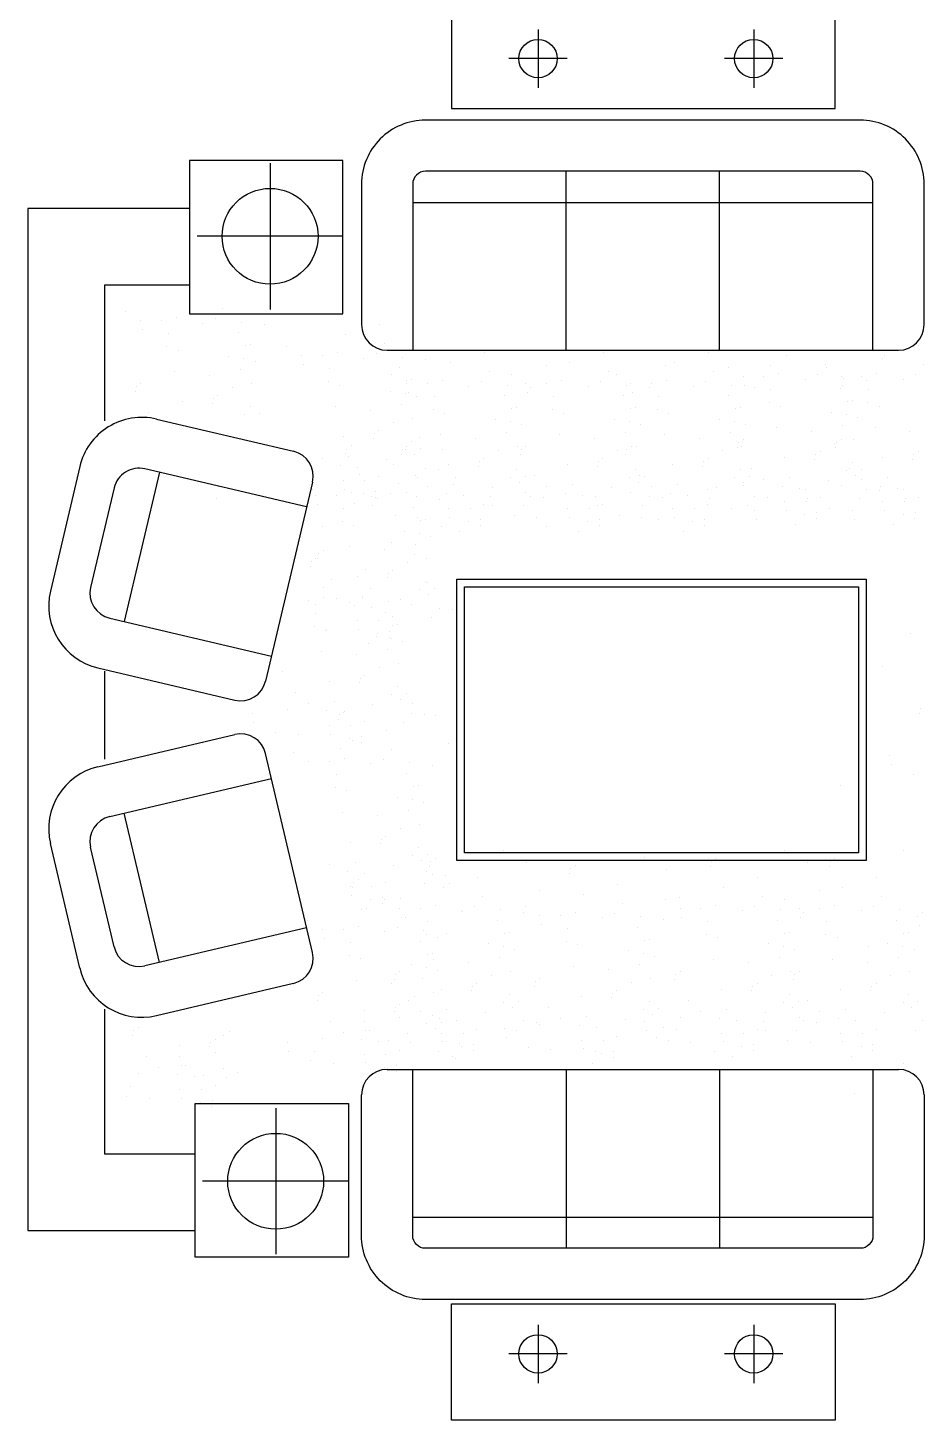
# Model space of a CAD drawing. Header units: inches. Extents: x 2.2 to 44.7, y 13.7 to 38.5.
# Drawn here: x 30.35 to 33.86, y 24.78 to 30.22 of the extents above; entities that cross this region are included whole.
import ezdxf

# ---------------------------------------------------------------- set-up
doc = ezdxf.new("R2010")
doc.units = ezdxf.units.IN
doc.header["$MEASUREMENT"] = 0
doc.layers.add('02', color=2, linetype='Continuous')
doc.layers.add('4', color=4, linetype='Continuous')

msp = doc.modelspace()

# ---------------------------------------------------------------- linework, layer by layer
at = {"layer": '02'}
for p, q in [((32.3471, 30.2166), (32.3471, 29.988)), ((33.1906, 30.2166), (33.1906, 29.988)), ((32.4614, 30.1023), (32.2328, 30.1023)), ((33.3048, 30.1023), (33.0763, 30.1023)), ((31.2993, 29.6928), (31.2993, 29.1214)), ((32.4571, 28.9616), (32.4571, 29.6616)), ((33.0571, 28.9616), (33.0571, 29.6616)), ((31.8571, 29.5396), (33.6571, 29.5396)), ((31.585, 29.4071), (31.0136, 29.4071)), ((31.7571, 28.9616), (33.7571, 28.9616)), ((30.8555, 28.692), (31.3908, 28.5659)), ((30.5548, 28.506), (30.4402, 28.0193)), ((31.4423, 28.3483), (30.8096, 28.4973)), ((30.8666, 28.4839), (30.729, 27.8999)), ((31.4653, 28.4457), (31.2819, 27.667)), ((30.6894, 28.4229), (30.5977, 28.0336)), ((30.6721, 27.9133), (31.3048, 27.7643)), ((30.6263, 27.7186), (31.1616, 27.5925)), ((30.6263, 27.3319), (31.1616, 27.458)), ((31.4653, 26.6048), (31.2819, 27.3835)), ((30.6721, 27.1372), (31.3048, 27.2862)), ((30.8666, 26.5666), (30.729, 27.1506)), ((30.5548, 26.5445), (30.4402, 27.0312)), ((30.6894, 26.6276), (30.5977, 27.0169)), ((31.4423, 26.7022), (30.8096, 26.5532)), ((30.8555, 26.3585), (31.3908, 26.4846)), ((31.7571, 26.1479), (33.7571, 26.1479)), ((32.4571, 26.1479), (32.4571, 25.4479)), ((33.0571, 26.1479), (33.0571, 25.4479)), ((31.3213, 25.996), (31.3213, 25.4245)), ((31.607, 25.7102), (31.0356, 25.7102)), ((31.8571, 25.5699), (33.6571, 25.5699)), ((32.3471, 25.1492), (32.3471, 24.9206)), ((33.1906, 25.1492), (33.1906, 24.9206)), ((32.4614, 25.0349), (32.2328, 25.0349)), ((33.3048, 25.0349), (33.0763, 25.0349))]:
    msp.add_line(p, q, dxfattribs=at)
for points in [[(33.5092, 29.9068), (33.5092, 30.3616), (32.0092, 30.3616), (32.0092, 29.9068)], [(30.984, 29.1035), (31.584, 29.1035), (31.584, 29.7035), (30.984, 29.7035)], [(32.0303, 26.9654), (32.0303, 28.0654), (33.6303, 28.0654), (33.6303, 26.9654)], [(32.0603, 26.9954), (32.0603, 28.0354), (33.6003, 28.0354), (33.6003, 26.9954)], [(31.006, 26.0139), (31.606, 26.0139), (31.606, 25.4139), (31.006, 25.4139)], [(33.5092, 25.2304), (33.5092, 24.7757), (32.0092, 24.7757), (32.0092, 25.2304)]]:
    msp.add_lwpolyline(points, close=True, dxfattribs=at)
for points in [[(33.8571, 29.0616), (33.8571, 29.6116, 0.414214), (33.6071, 29.8616), (31.9071, 29.8616, 0.414214), (31.6571, 29.6116), (31.6571, 29.0616)], [(33.6571, 28.9616), (33.6571, 29.6116, 0.414214), (33.6071, 29.6616), (31.9071, 29.6616, 0.414214), (31.8571, 29.6116), (31.8571, 28.9616)], [(33.6571, 26.1479), (33.6571, 25.4979, -0.414214), (33.6071, 25.4479), (31.9071, 25.4479, -0.414214), (31.8571, 25.4979), (31.8571, 26.1479)], [(33.8571, 26.0479), (33.8571, 25.4979, -0.414214), (33.6071, 25.2479), (31.9071, 25.2479, -0.414214), (31.6571, 25.4979), (31.6571, 26.0479)]]:
    msp.add_lwpolyline(points, format="xyb", dxfattribs=at)
for centre, radius in [((32.3471, 30.1023), 0.075), ((33.1906, 30.1023), 0.075), ((31.2993, 29.4071), 0.1875), ((31.3213, 25.7102), 0.1875), ((32.3471, 25.0349), 0.075), ((33.1906, 25.0349), 0.075)]:
    msp.add_circle(centre, radius, dxfattribs=at)
for centre, radius, start, end in [((31.7571, 29.0616), 0.1, 180, 270), ((33.7571, 29.0616), 0.1, 270, 0), ((30.7982, 28.4486), 0.25, 76.7486, 166.7486), ((31.3679, 28.4686), 0.1, 346.7486, 76.7486), ((30.7867, 28.4), 0.1, 76.7486, 166.7486), ((30.6836, 27.962), 0.25, 166.7486, 256.7486), ((30.695, 28.0106), 0.1, 166.7486, 256.7486), ((31.1845, 27.6899), 0.1, 256.7486, 346.7486), ((31.1845, 27.3606), 0.1, 13.2514, 103.2514), ((30.6836, 27.0885), 0.25, 103.2514, 193.2514), ((30.695, 27.0399), 0.1, 103.2514, 193.2514), ((30.7867, 26.6505), 0.1, 193.2514, 283.2514), ((31.3679, 26.5819), 0.1, 283.2514, 13.2514), ((30.7982, 26.6019), 0.25, 193.2514, 283.2514), ((31.7571, 26.0479), 0.1, 90, 180), ((33.7571, 26.0479), 0.1, 0, 90)]:
    msp.add_arc(centre, radius, start, end, dxfattribs=at)
at = {"layer": '4'}
for p, q in [((30.735, 29.114), (30.735, 29.114)), ((30.9319, 29.0902), (30.9319, 29.0902)), ((31.1151, 29.123), (31.1151, 29.123)), ((30.7931, 29.0759), (30.7931, 29.0759)), ((30.7998, 29.0409), (30.7998, 29.0409)), ((30.8739, 29.0775), (30.8739, 29.0775)), ((31.0361, 29.0677), (31.0361, 29.0677)), ((31.0855, 29.0856), (31.0855, 29.0856)), ((31.1871, 29.0717), (31.1871, 29.0717)), ((31.2759, 29.0611), (31.2759, 29.0611)), ((31.7254, 29.0624), (31.7254, 29.0624)), ((30.9014, 29.0269), (30.9014, 29.0269)), ((31.175, 29.0312), (31.175, 29.0312)), ((31.2025, 28.9806), (31.2025, 28.9806)), ((31.2209, 28.9841), (31.2209, 28.9841)), ((31.5943, 29.0211), (31.5943, 29.0211)), ((31.7451, 28.9861), (31.7451, 28.9861)), ((33.8348, 28.9802), (33.8348, 28.9802)), ((30.8961, 28.9757), (30.8961, 28.9757)), ((30.9414, 28.962), (30.9414, 28.962)), ((31.1383, 28.9382), (31.1383, 28.9382)), ((31.1972, 28.9295), (31.1972, 28.9295)), ((31.3651, 28.9771), (31.3651, 28.9771)), ((31.4232, 28.939), (31.4232, 28.939)), ((31.504, 28.9406), (31.504, 28.9406)), ((31.562, 28.9534), (31.562, 28.9534)), ((31.6661, 28.9308), (31.6661, 28.9308)), ((31.7156, 28.9487), (31.7156, 28.9487)), ((31.8172, 28.9348), (31.8172, 28.9348)), ((31.906, 28.9242), (31.906, 28.9242)), ((32.1363, 28.9529), (32.1363, 28.9529)), ((32.602, 28.9529), (32.602, 28.9529)), ((33.013, 28.9529), (33.013, 28.9529)), ((33.3202, 28.9389), (33.3202, 28.9389)), ((33.6944, 28.93), (33.6944, 28.93)), ((33.7037, 28.9389), (33.7037, 28.9389)), ((30.9255, 28.8786), (30.9255, 28.8786)), ((31.1832, 28.8844), (31.1832, 28.8844)), ((31.2424, 28.9157), (31.2424, 28.9157)), ((31.4299, 28.904), (31.4299, 28.904)), ((31.5315, 28.8901), (31.5315, 28.8901)), ((31.8051, 28.8943), (31.8051, 28.8943)), ((32.0052, 28.9116), (32.0052, 28.9116)), ((32.1561, 28.8766), (32.1561, 28.8766)), ((32.3794, 28.9026), (32.3794, 28.9026)), ((32.4709, 28.9116), (32.4709, 28.9116)), ((32.6218, 28.8766), (32.6218, 28.8766)), ((32.8451, 28.9026), (32.8451, 28.9026)), ((32.8819, 28.9116), (32.8819, 28.9116)), ((33.0327, 28.8766), (33.0327, 28.8766)), ((33.091, 28.895), (33.091, 28.895)), ((33.2561, 28.9026), (33.2561, 28.9026)), ((33.2879, 28.8712), (33.2879, 28.8712)), ((33.471, 28.904), (33.471, 28.904)), ((33.4745, 28.895), (33.4745, 28.895)), ((33.6715, 28.8712), (33.6715, 28.8712)), ((33.8546, 28.904), (33.8546, 28.904)), ((30.7756, 28.8196), (30.7756, 28.8196)), ((30.7934, 28.8316), (30.7934, 28.8316)), ((31.0613, 28.8644), (31.0613, 28.8644)), ((31.151, 28.8167), (31.151, 28.8167)), ((31.2266, 28.8323), (31.2266, 28.8323)), ((31.5262, 28.8389), (31.5262, 28.8389)), ((31.5714, 28.8251), (31.5714, 28.8251)), ((31.776, 28.8676), (31.776, 28.8676)), ((31.8326, 28.8438), (31.8326, 28.8438)), ((31.8341, 28.8295), (31.8341, 28.8295)), ((31.851, 28.8472), (31.851, 28.8472)), ((31.9149, 28.8311), (31.9149, 28.8311)), ((31.973, 28.8438), (31.973, 28.8438)), ((32.0771, 28.8213), (32.0771, 28.8213)), ((32.1265, 28.8392), (32.1265, 28.8392)), ((32.2281, 28.8253), (32.2281, 28.8253)), ((32.2417, 28.8676), (32.2417, 28.8676)), ((32.2998, 28.8295), (32.2998, 28.8295)), ((32.317, 28.8147), (32.317, 28.8147)), ((32.3807, 28.8311), (32.3807, 28.8311)), ((32.4387, 28.8438), (32.4387, 28.8438)), ((32.5428, 28.8213), (32.5428, 28.8213)), ((32.5922, 28.8392), (32.5922, 28.8392)), ((32.6526, 28.8676), (32.6526, 28.8676)), ((32.6938, 28.8253), (32.6938, 28.8253)), ((32.7107, 28.8295), (32.7107, 28.8295)), ((32.7827, 28.8147), (32.7827, 28.8147)), ((32.7916, 28.8311), (32.7916, 28.8311)), ((32.8496, 28.8438), (32.8496, 28.8438)), ((32.9537, 28.8213), (32.9537, 28.8213)), ((33.0031, 28.8392), (33.0031, 28.8392)), ((33.1047, 28.8253), (33.1047, 28.8253)), ((33.1491, 28.8569), (33.1491, 28.8569)), ((33.1558, 28.8219), (33.1558, 28.8219)), ((33.1936, 28.8147), (33.1936, 28.8147)), ((33.2299, 28.8585), (33.2299, 28.8585)), ((33.392, 28.8487), (33.392, 28.8487)), ((33.4415, 28.8666), (33.4415, 28.8666)), ((33.5326, 28.8569), (33.5326, 28.8569)), ((33.5393, 28.8219), (33.5393, 28.8219)), ((33.5431, 28.8527), (33.5431, 28.8527)), ((33.6134, 28.8585), (33.6134, 28.8585)), ((33.6319, 28.8421), (33.6319, 28.8421)), ((33.7756, 28.8487), (33.7756, 28.8487)), ((33.825, 28.8666), (33.825, 28.8666)), ((30.7716, 28.8011), (30.7716, 28.8011)), ((31.0767, 28.7734), (31.0767, 28.7734)), ((31.0945, 28.7853), (31.0945, 28.7853)), ((31.7684, 28.8013), (31.7684, 28.8013)), ((31.8273, 28.7926), (31.8273, 28.7926)), ((31.8408, 28.7945), (31.8408, 28.7945)), ((31.8725, 28.7788), (31.8725, 28.7788)), ((31.9424, 28.7805), (31.9424, 28.7805)), ((32.216, 28.7848), (32.216, 28.7848)), ((32.3065, 28.7945), (32.3065, 28.7945)), ((32.4081, 28.7805), (32.4081, 28.7805)), ((32.6817, 28.7848), (32.6817, 28.7848)), ((32.7174, 28.7945), (32.7174, 28.7945)), ((32.819, 28.7805), (32.819, 28.7805)), ((33.0927, 28.7848), (33.0927, 28.7848)), ((33.2574, 28.8079), (33.2574, 28.8079)), ((33.531, 28.8122), (33.531, 28.8122)), ((33.5584, 28.7616), (33.5584, 28.7616)), ((33.5769, 28.7651), (33.5769, 28.7651)), ((33.6409, 28.8079), (33.6409, 28.8079)), ((30.8252, 28.7182), (30.8252, 28.7182)), ((30.9563, 28.7595), (30.9563, 28.7595)), ((31.0727, 28.7548), (31.0727, 28.7548)), ((31.1995, 28.7093), (31.1995, 28.7093)), ((31.2212, 28.7398), (31.2212, 28.7398)), ((31.2574, 28.7132), (31.2574, 28.7132)), ((31.5556, 28.7417), (31.5556, 28.7417)), ((31.6914, 28.7275), (31.6914, 28.7275)), ((31.8133, 28.7475), (31.8133, 28.7475)), ((31.9371, 28.7294), (31.9371, 28.7294)), ((31.9824, 28.7156), (31.9824, 28.7156)), ((32.2435, 28.7343), (32.2435, 28.7343)), ((32.2619, 28.7377), (32.2619, 28.7377)), ((32.4028, 28.7294), (32.4028, 28.7294)), ((32.4481, 28.7156), (32.4481, 28.7156)), ((32.7092, 28.7343), (32.7092, 28.7343)), ((32.7276, 28.7377), (32.7276, 28.7377)), ((32.8138, 28.7294), (32.8138, 28.7294)), ((32.859, 28.7156), (32.859, 28.7156)), ((33.1201, 28.7343), (33.1201, 28.7343)), ((33.1386, 28.7377), (33.1386, 28.7377)), ((33.2521, 28.7567), (33.2521, 28.7567)), ((33.2973, 28.743), (33.2973, 28.743)), ((33.4943, 28.7192), (33.4943, 28.7192)), ((33.5532, 28.7104), (33.5532, 28.7104)), ((33.6356, 28.7567), (33.6356, 28.7567)), ((33.6809, 28.743), (33.6809, 28.743)), ((31.781, 28.6798), (31.781, 28.6798)), ((31.8567, 28.6954), (31.8567, 28.6954)), ((32.1793, 28.6918), (32.1793, 28.6918)), ((32.2382, 28.6831), (32.2382, 28.6831)), ((32.2834, 28.6693), (32.2834, 28.6693)), ((32.6451, 28.6918), (32.6451, 28.6918)), ((32.7039, 28.6831), (32.7039, 28.6831)), ((32.7492, 28.6693), (32.7492, 28.6693)), ((33.056, 28.6918), (33.056, 28.6918)), ((33.1148, 28.6831), (33.1148, 28.6831)), ((33.1601, 28.6693), (33.1601, 28.6693)), ((33.2815, 28.6596), (33.2815, 28.6596)), ((33.5392, 28.6654), (33.5392, 28.6654)), ((33.5984, 28.6967), (33.5984, 28.6967)), ((33.665, 28.6596), (33.665, 28.6596)), ((31.5864, 28.6226), (31.5864, 28.6226)), ((31.7028, 28.6179), (31.7028, 28.6179)), ((31.7067, 28.6365), (31.7067, 28.6365)), ((31.7246, 28.6484), (31.7246, 28.6484)), ((31.8513, 28.6029), (31.8513, 28.6029)), ((31.8851, 28.6197), (31.8851, 28.6197)), ((31.9665, 28.6322), (31.9665, 28.6322)), ((32.1023, 28.618), (32.1023, 28.618)), ((32.2242, 28.638), (32.2242, 28.638)), ((32.4322, 28.6322), (32.4322, 28.6322)), ((32.568, 28.618), (32.568, 28.618)), ((32.6899, 28.638), (32.6899, 28.638)), ((32.8431, 28.6322), (32.8431, 28.6322)), ((32.9789, 28.618), (32.9789, 28.618)), ((33.1009, 28.638), (33.1009, 28.638)), ((33.1316, 28.6006), (33.1316, 28.6006)), ((33.1494, 28.6126), (33.1494, 28.6126)), ((33.4173, 28.6454), (33.4173, 28.6454)), ((33.5069, 28.5977), (33.5069, 28.5977)), ((33.5151, 28.6006), (33.5151, 28.6006)), ((33.5329, 28.6126), (33.5329, 28.6126)), ((33.5825, 28.6133), (33.5825, 28.6133)), ((33.8008, 28.6454), (33.8008, 28.6454)), ((31.5955, 28.5564), (31.5955, 28.5564)), ((31.5994, 28.575), (31.5994, 28.575)), ((31.6062, 28.5464), (31.6062, 28.5464)), ((31.6172, 28.5869), (31.6172, 28.5869)), ((31.8126, 28.5547), (31.8126, 28.5547)), ((31.8166, 28.5733), (31.8166, 28.5733)), ((31.8295, 28.5724), (31.8295, 28.5724)), ((31.8344, 28.5852), (31.8344, 28.5852)), ((31.8623, 28.5538), (31.8623, 28.5538)), ((31.8875, 28.5763), (31.8875, 28.5763)), ((31.9748, 28.572), (31.9748, 28.572)), ((32.192, 28.5703), (32.192, 28.5703)), ((32.2676, 28.5859), (32.2676, 28.5859)), ((32.2784, 28.5547), (32.2784, 28.5547)), ((32.2823, 28.5733), (32.2823, 28.5733)), ((32.3001, 28.5852), (32.3001, 28.5852)), ((32.6577, 28.5703), (32.6577, 28.5703)), ((32.6893, 28.5547), (32.6893, 28.5547)), ((32.6932, 28.5733), (32.6932, 28.5733)), ((32.711, 28.5852), (32.711, 28.5852)), ((32.7333, 28.5859), (32.7333, 28.5859)), ((33.0686, 28.5703), (33.0686, 28.5703)), ((33.1276, 28.582), (33.1276, 28.582)), ((33.1442, 28.5859), (33.1442, 28.5859)), ((33.4326, 28.5543), (33.4326, 28.5543)), ((33.4504, 28.5663), (33.4504, 28.5663)), ((33.5111, 28.582), (33.5111, 28.582)), ((33.8162, 28.5543), (33.8162, 28.5543)), ((33.834, 28.5663), (33.834, 28.5663)), ((31.504, 28.5374), (31.504, 28.5374)), ((31.5766, 28.509), (31.5766, 28.509)), ((31.643, 28.5009), (31.643, 28.5009)), ((31.7564, 28.535), (31.7564, 28.535)), ((31.7802, 28.5148), (31.7802, 28.5148)), ((31.9073, 28.5001), (31.9073, 28.5001)), ((31.9561, 28.4951), (31.9561, 28.4951)), ((31.9974, 28.5131), (31.9974, 28.5131)), ((32.1137, 28.5084), (32.1137, 28.5084)), ((32.1177, 28.527), (32.1177, 28.527)), ((32.1355, 28.5389), (32.1355, 28.5389)), ((32.2622, 28.4934), (32.2622, 28.4934)), ((32.4631, 28.5131), (32.4631, 28.5131)), ((32.5794, 28.5084), (32.5794, 28.5084)), ((32.5834, 28.527), (32.5834, 28.527)), ((32.6012, 28.5389), (32.6012, 28.5389)), ((32.7279, 28.4934), (32.7279, 28.4934)), ((32.874, 28.5131), (32.874, 28.5131)), ((32.9904, 28.5084), (32.9904, 28.5084)), ((32.9943, 28.527), (32.9943, 28.527)), ((33.0121, 28.5389), (33.0121, 28.5389)), ((33.1389, 28.4934), (33.1389, 28.4934)), ((33.1812, 28.4992), (33.1812, 28.4992)), ((33.3123, 28.5405), (33.3123, 28.5405)), ((33.4287, 28.5358), (33.4287, 28.5358)), ((33.5554, 28.4902), (33.5554, 28.4902)), ((33.5647, 28.4992), (33.5647, 28.4992)), ((33.5772, 28.5208), (33.5772, 28.5208)), ((33.6134, 28.4942), (33.6134, 28.4942)), ((33.6959, 28.5405), (33.6959, 28.5405)), ((33.8122, 28.5358), (33.8122, 28.5358)), ((31.5853, 28.453), (31.5853, 28.453)), ((31.6491, 28.4735), (31.6491, 28.4735)), ((31.6704, 28.4503), (31.6704, 28.4503)), ((31.7242, 28.4673), (31.7242, 28.4673)), ((31.7999, 28.4386), (31.7999, 28.4386)), ((31.8663, 28.4718), (31.8663, 28.4718)), ((31.8777, 28.4627), (31.8777, 28.4627)), ((32.0171, 28.4369), (32.0171, 28.4369)), ((32.0233, 28.4646), (32.0233, 28.4646)), ((32.2405, 28.4629), (32.2405, 28.4629)), ((32.2732, 28.4442), (32.2732, 28.4442)), ((32.2984, 28.4668), (32.2984, 28.4668)), ((32.332, 28.4718), (32.332, 28.4718)), ((32.4828, 28.4369), (32.4828, 28.4369)), ((32.7062, 28.4629), (32.7062, 28.4629)), ((32.7389, 28.4442), (32.7389, 28.4442)), ((32.7429, 28.4718), (32.7429, 28.4718)), ((32.7642, 28.4668), (32.7642, 28.4668)), ((32.8938, 28.4369), (32.8938, 28.4369)), ((33.1171, 28.4629), (33.1171, 28.4629)), ((33.1499, 28.4442), (33.1499, 28.4442)), ((33.1751, 28.4668), (33.1751, 28.4668)), ((33.2299, 28.4552), (33.2299, 28.4552)), ((33.3321, 28.4643), (33.3321, 28.4643)), ((33.4823, 28.4529), (33.4823, 28.4529)), ((33.5882, 28.4716), (33.5882, 28.4716)), ((33.6134, 28.4552), (33.6134, 28.4552)), ((33.7156, 28.4643), (33.7156, 28.4643)), ((31.0914, 28.3809), (31.0914, 28.3809)), ((31.466, 28.4151), (31.466, 28.4151)), ((31.478, 28.3915), (31.478, 28.3915)), ((31.5588, 28.3931), (31.5588, 28.3931)), ((31.592, 28.418), (31.592, 28.418)), ((31.6168, 28.4058), (31.6168, 28.4058)), ((31.6651, 28.3991), (31.6651, 28.3991)), ((31.6951, 28.3897), (31.6951, 28.3897)), ((31.7104, 28.3853), (31.7104, 28.3853)), ((31.712, 28.4074), (31.712, 28.4074)), ((31.7209, 28.3833), (31.7209, 28.3833)), ((31.7704, 28.4012), (31.7704, 28.4012)), ((31.834, 28.4041), (31.834, 28.4041)), ((31.872, 28.3873), (31.872, 28.3873)), ((31.9149, 28.4279), (31.9149, 28.4279)), ((31.9875, 28.3995), (31.9875, 28.3995)), ((32.0539, 28.3914), (32.0539, 28.3914)), ((32.1609, 28.3897), (32.1609, 28.3897)), ((32.1673, 28.4255), (32.1673, 28.4255)), ((32.2997, 28.4041), (32.2997, 28.4041)), ((32.3182, 28.3906), (32.3182, 28.3906)), ((32.3671, 28.3856), (32.3671, 28.3856)), ((32.3807, 28.4279), (32.3807, 28.4279)), ((32.4533, 28.3995), (32.4533, 28.3995)), ((32.5196, 28.3914), (32.5196, 28.3914)), ((32.5718, 28.3897), (32.5718, 28.3897)), ((32.633, 28.4255), (32.633, 28.4255)), ((32.7106, 28.4041), (32.7106, 28.4041)), ((32.7839, 28.3906), (32.7839, 28.3906)), ((32.7916, 28.4279), (32.7916, 28.4279)), ((32.8328, 28.3856), (32.8328, 28.3856)), ((32.8642, 28.3995), (32.8642, 28.3995)), ((32.9305, 28.3914), (32.9305, 28.3914)), ((33.0101, 28.4171), (33.0101, 28.4171)), ((33.0168, 28.3821), (33.0168, 28.3821)), ((33.044, 28.4255), (33.044, 28.4255)), ((33.149, 28.4315), (33.149, 28.4315)), ((33.1948, 28.3906), (33.1948, 28.3906)), ((33.2437, 28.3856), (33.2437, 28.3856)), ((33.3025, 28.4269), (33.3025, 28.4269)), ((33.3689, 28.4187), (33.3689, 28.4187)), ((33.3936, 28.4171), (33.3936, 28.4171)), ((33.4003, 28.3821), (33.4003, 28.3821)), ((33.45, 28.3852), (33.45, 28.3852)), ((33.5325, 28.4315), (33.5325, 28.4315)), ((33.6036, 28.3806), (33.6036, 28.3806)), ((33.6332, 28.418), (33.6332, 28.418)), ((33.682, 28.4129), (33.682, 28.4129)), ((33.686, 28.4269), (33.686, 28.4269)), ((33.7524, 28.4187), (33.7524, 28.4187)), ((33.7772, 28.4171), (33.7772, 28.4171)), ((33.7839, 28.3821), (33.7839, 28.3821)), ((33.8336, 28.3852), (33.8336, 28.3852)), ((31.4847, 28.3565), (31.4847, 28.3565)), ((31.5863, 28.3425), (31.5863, 28.3425)), ((31.6295, 28.3616), (31.6295, 28.3616)), ((31.7018, 28.3547), (31.7018, 28.3547)), ((31.8599, 28.3468), (31.8599, 28.3468)), ((31.9608, 28.3767), (31.9608, 28.3767)), ((31.9962, 28.3435), (31.9962, 28.3435)), ((32.0814, 28.3408), (32.0814, 28.3408)), ((32.1351, 28.3578), (32.1351, 28.3578)), ((32.1676, 28.3547), (32.1676, 28.3547)), ((32.2886, 28.3532), (32.2886, 28.3532)), ((32.4619, 28.3435), (32.4619, 28.3435)), ((32.5471, 28.3408), (32.5471, 28.3408)), ((32.5785, 28.3547), (32.5785, 28.3547)), ((32.6008, 28.3578), (32.6008, 28.3578)), ((32.7543, 28.3532), (32.7543, 28.3532)), ((32.8729, 28.3435), (32.8729, 28.3435)), ((32.958, 28.3408), (32.958, 28.3408)), ((33.0117, 28.3578), (33.0117, 28.3578)), ((33.103, 28.3435), (33.103, 28.3435)), ((33.1653, 28.3532), (33.1653, 28.3532)), ((33.1919, 28.3329), (33.1919, 28.3329)), ((33.3112, 28.3708), (33.3112, 28.3708)), ((33.3179, 28.3358), (33.3179, 28.3358)), ((33.3963, 28.3682), (33.3963, 28.3682)), ((33.4379, 28.3253), (33.4379, 28.3253)), ((33.4866, 28.3435), (33.4866, 28.3435)), ((33.5754, 28.3329), (33.5754, 28.3329)), ((33.6947, 28.3708), (33.6947, 28.3708)), ((33.7014, 28.3358), (33.7014, 28.3358)), ((33.7799, 28.3682), (33.7799, 28.3682)), ((33.8215, 28.3253), (33.8215, 28.3253)), ((31.5024, 28.2714), (31.5024, 28.2714)), ((31.581, 28.2913), (31.581, 28.2913)), ((31.6262, 28.2775), (31.6262, 28.2775)), ((31.7881, 28.3161), (31.7881, 28.3161)), ((31.8769, 28.3056), (31.8769, 28.3056)), ((31.8873, 28.2962), (31.8873, 28.2962)), ((31.9058, 28.2997), (31.9058, 28.2997)), ((31.9681, 28.2714), (31.9681, 28.2714)), ((32.0029, 28.3085), (32.0029, 28.3085)), ((32.0761, 28.2896), (32.0761, 28.2896)), ((32.1213, 28.2758), (32.1213, 28.2758)), ((32.123, 28.2979), (32.123, 28.2979)), ((32.2538, 28.3161), (32.2538, 28.3161)), ((32.3426, 28.3056), (32.3426, 28.3056)), ((32.379, 28.2714), (32.379, 28.2714)), ((32.4686, 28.3085), (32.4686, 28.3085)), ((32.5418, 28.2896), (32.5418, 28.2896)), ((32.587, 28.2758), (32.587, 28.2758)), ((32.5887, 28.2979), (32.5887, 28.2979)), ((32.6647, 28.3161), (32.6647, 28.3161)), ((32.7536, 28.3056), (32.7536, 28.3056)), ((32.8173, 28.2988), (32.8173, 28.2988)), ((32.8796, 28.3085), (32.8796, 28.3085)), ((32.9527, 28.2896), (32.9527, 28.2896)), ((32.998, 28.2758), (32.998, 28.2758)), ((32.9996, 28.2979), (32.9996, 28.2979)), ((33.2009, 28.2988), (33.2009, 28.2988)), ((33.3553, 28.2794), (33.3553, 28.2794)), ((33.391, 28.317), (33.391, 28.317)), ((33.4363, 28.3032), (33.4363, 28.3032)), ((33.5844, 28.2988), (33.5844, 28.2988)), ((33.7389, 28.2794), (33.7389, 28.2794)), ((33.7746, 28.317), (33.7746, 28.317)), ((33.8198, 28.3032), (33.8198, 28.3032)), ((31.8232, 28.2538), (31.8232, 28.2538)), ((31.8821, 28.245), (31.8821, 28.245)), ((31.9273, 28.2313), (31.9273, 28.2313)), ((32.0404, 28.2521), (32.0404, 28.2521)), ((32.5061, 28.2521), (32.5061, 28.2521)), ((32.917, 28.2521), (32.917, 28.2521)), ((31.4898, 28.1643), (31.4898, 28.1643)), ((31.5076, 28.1763), (31.5076, 28.1763)), ((31.6104, 28.1942), (31.6104, 28.1942)), ((31.7462, 28.18), (31.7462, 28.18)), ((31.7755, 28.2091), (31.7755, 28.2091)), ((31.8652, 28.1614), (31.8652, 28.1614)), ((31.8681, 28.2), (31.8681, 28.2)), ((31.4565, 28.1166), (31.4565, 28.1166)), ((31.4605, 28.1352), (31.4605, 28.1352)), ((31.4783, 28.1472), (31.4783, 28.1472)), ((31.4859, 28.1457), (31.4859, 28.1457)), ((31.8358, 28.1323), (31.8358, 28.1323)), ((31.9114, 28.1479), (31.9114, 28.1479)), ((31.5395, 28.0629), (31.5395, 28.0629)), ((31.6412, 28.0751), (31.6412, 28.0751)), ((31.6706, 28.1042), (31.6706, 28.1042)), ((31.7576, 28.0704), (31.7576, 28.0704)), ((31.7615, 28.0889), (31.7615, 28.0889)), ((31.7793, 28.1009), (31.7793, 28.1009)), ((31.9061, 28.0554), (31.9061, 28.0554)), ((31.9137, 28.0539), (31.9137, 28.0539)), ((31.5101, 28.0338), (31.5101, 28.0338)), ((31.661, 27.9989), (31.661, 27.9989)), ((31.6904, 28.0279), (31.6904, 28.0279)), ((31.8843, 28.0248), (31.8843, 28.0248)), ((31.9171, 28.0062), (31.9171, 28.0062)), ((31.9423, 28.0288), (31.9423, 28.0288)), ((31.4492, 27.9824), (31.4492, 27.9824)), ((31.4779, 27.9661), (31.4779, 27.9661)), ((31.5072, 27.9952), (31.5072, 27.9952)), ((31.5588, 27.9898), (31.5588, 27.9898)), ((31.6114, 27.9726), (31.6114, 27.9726)), ((31.6314, 27.9615), (31.6314, 27.9615)), ((31.6608, 27.9906), (31.6608, 27.9906)), ((31.6978, 27.9533), (31.6978, 27.9533)), ((31.7624, 27.9766), (31.7624, 27.9766)), ((31.8112, 27.9875), (31.8112, 27.9875)), ((31.8512, 27.9661), (31.8512, 27.9661)), ((31.9621, 27.9526), (31.9621, 27.9526)), ((32.0109, 27.9475), (32.0109, 27.9475)), ((31.4767, 27.9319), (31.4767, 27.9319)), ((31.6401, 27.9054), (31.6401, 27.9054)), ((31.7252, 27.9028), (31.7252, 27.9028)), ((31.7503, 27.9361), (31.7503, 27.9361)), ((31.7789, 27.9198), (31.7789, 27.9198)), ((31.7962, 27.889), (31.7962, 27.889)), ((31.9325, 27.9152), (31.9325, 27.9152)), ((31.4714, 27.8807), (31.4714, 27.8807)), ((31.5166, 27.8669), (31.5166, 27.8669)), ((31.5208, 27.8675), (31.5208, 27.8675)), ((31.6468, 27.8704), (31.6468, 27.8704)), ((31.7136, 27.8431), (31.7136, 27.8431)), ((31.7199, 27.8516), (31.7199, 27.8516)), ((31.7652, 27.8378), (31.7652, 27.8378)), ((31.7668, 27.8599), (31.7668, 27.8599)), ((31.7725, 27.8344), (31.7725, 27.8344)), ((31.7778, 27.8856), (31.7778, 27.8856)), ((33.8032, 27.8547), (33.8032, 27.8547)), ((31.5008, 27.7835), (31.5008, 27.7835)), ((31.6842, 27.814), (31.6842, 27.814)), ((31.7585, 27.7893), (31.7585, 27.7893)), ((31.8177, 27.8206), (31.8177, 27.8206)), ((31.6366, 27.7693), (31.6366, 27.7693)), ((31.8019, 27.7372), (31.8019, 27.7372)), ((31.3469, 27.706), (31.3469, 27.706)), ((31.652, 27.6783), (31.652, 27.6783)), ((31.6698, 27.6902), (31.6698, 27.6902)), ((31.7263, 27.7216), (31.7263, 27.7216)), ((33.694, 27.7238), (33.694, 27.7238)), ((31.4005, 27.6231), (31.4005, 27.6231)), ((31.5316, 27.6644), (31.5316, 27.6644)), ((31.648, 27.6597), (31.648, 27.6597)), ((31.7965, 27.6447), (31.7965, 27.6447)), ((31.8327, 27.6181), (31.8327, 27.6181)), ((31.4492, 27.5792), (31.4492, 27.5792)), ((31.5514, 27.5882), (31.5514, 27.5882)), ((31.7016, 27.5769), (31.7016, 27.5769)), ((31.7748, 27.6142), (31.7748, 27.6142)), ((31.8075, 27.5956), (31.8075, 27.5956)), ((31.8577, 27.5794), (31.8577, 27.5794)), ((31.2294, 27.5411), (31.2294, 27.5411)), ((31.3683, 27.5554), (31.3683, 27.5554)), ((31.5218, 27.5508), (31.5218, 27.5508)), ((31.5681, 27.5161), (31.5681, 27.5161)), ((31.572, 27.5347), (31.572, 27.5347)), ((31.5882, 27.5427), (31.5882, 27.5427)), ((31.5898, 27.5466), (31.5898, 27.5466)), ((31.6694, 27.5091), (31.6694, 27.5091)), ((31.8525, 27.5419), (31.8525, 27.5419)), ((31.9013, 27.5369), (31.9013, 27.5369)), ((31.9474, 27.5317), (31.9474, 27.5317)), ((33.8399, 27.5417), (33.8399, 27.5417)), ((33.8438, 27.5603), (33.8438, 27.5603)), ((31.2361, 27.5061), (31.2361, 27.5061)), ((31.3223, 27.4675), (31.3223, 27.4675)), ((31.4112, 27.4569), (31.4112, 27.4569)), ((31.5305, 27.4948), (31.5305, 27.4948)), ((31.5372, 27.4598), (31.5372, 27.4598)), ((31.6156, 27.4921), (31.6156, 27.4921)), ((31.7528, 27.4745), (31.7528, 27.4745)), ((31.8229, 27.5045), (31.8229, 27.5045)), ((31.0366, 27.4227), (31.0366, 27.4227)), ((31.5747, 27.4034), (31.5747, 27.4034)), ((31.6104, 27.4409), (31.6104, 27.4409)), ((31.6217, 27.4332), (31.6217, 27.4332)), ((31.6556, 27.4272), (31.6556, 27.4272)), ((31.6572, 27.4493), (31.6572, 27.4493)), ((31.9959, 27.4243), (31.9959, 27.4243)), ((31.3925, 27.3893), (31.3925, 27.3893)), ((31.4506, 27.3511), (31.4506, 27.3511)), ((31.5314, 27.3528), (31.5314, 27.3528)), ((31.5894, 27.3655), (31.5894, 27.3655)), ((31.743, 27.3609), (31.743, 27.3609)), ((31.7725, 27.3983), (31.7725, 27.3983)), ((31.8446, 27.347), (31.8446, 27.347)), ((33.7224, 27.3768), (33.7224, 27.3768)), ((31.5589, 27.3022), (31.5589, 27.3022)), ((31.6935, 27.343), (31.6935, 27.343)), ((31.8325, 27.3065), (31.8325, 27.3065)), ((31.9334, 27.3364), (31.9334, 27.3364)), ((33.7291, 27.3418), (33.7291, 27.3418)), ((33.8153, 27.3032), (33.8153, 27.3032)), ((31.5536, 27.251), (31.5536, 27.251)), ((31.5988, 27.2372), (31.5988, 27.2372)), ((31.8599, 27.2559), (31.8599, 27.2559)), ((31.8784, 27.2593), (31.8784, 27.2593)), ((33.5296, 27.2584), (33.5296, 27.2584)), ((31.7958, 27.2135), (31.7958, 27.2135)), ((31.8547, 27.2047), (31.8547, 27.2047)), ((31.8999, 27.1909), (31.8999, 27.1909)), ((31.583, 27.1538), (31.583, 27.1538)), ((31.7188, 27.1397), (31.7188, 27.1397)), ((31.8407, 27.1597), (31.8407, 27.1597)), ((31.8084, 27.092), (31.8084, 27.092)), ((31.884, 27.1076), (31.884, 27.1076)), ((31.6138, 27.0348), (31.6138, 27.0348)), ((31.7302, 27.03), (31.7302, 27.03)), ((31.7341, 27.0486), (31.7341, 27.0486)), ((31.752, 27.0606), (31.752, 27.0606)), ((31.8569, 26.9845), (31.8569, 26.9845)), ((31.8787, 27.0151), (31.8787, 27.0151)), ((31.8897, 26.9659), (31.8897, 26.9659)), ((31.9149, 26.9885), (31.9149, 26.9885)), ((31.946, 26.9717), (31.946, 26.9717)), ((32.2139, 27.0045), (32.2139, 27.0045)), ((32.7618, 26.9771), (32.7618, 26.9771)), ((33.0418, 26.9717), (33.0418, 26.9717)), ((33.3097, 27.0045), (33.3097, 27.0045)), ((33.5075, 26.9717), (33.5075, 26.9717)), ((33.7754, 27.0045), (33.7754, 27.0045)), ((31.5314, 26.9495), (31.5314, 26.9495)), ((31.604, 26.9212), (31.604, 26.9212)), ((31.6336, 26.9585), (31.6336, 26.9585)), ((31.6704, 26.913), (31.6704, 26.913)), ((31.7838, 26.9472), (31.7838, 26.9472)), ((31.9125, 26.9224), (31.9125, 26.9224)), ((31.9242, 26.9412), (31.9242, 26.9412)), ((31.9282, 26.9598), (31.9282, 26.9598)), ((31.9347, 26.9123), (31.9347, 26.9123)), ((32.3035, 26.9568), (32.3035, 26.9568)), ((32.4721, 26.9138), (32.4721, 26.9138)), ((32.4761, 26.9324), (32.4761, 26.9324)), ((32.4939, 26.9443), (32.4939, 26.9443)), ((32.8514, 26.9294), (32.8514, 26.9294)), ((33.02, 26.9412), (33.02, 26.9412)), ((33.024, 26.9598), (33.024, 26.9598)), ((33.3993, 26.9568), (33.3993, 26.9568)), ((33.4857, 26.9412), (33.4857, 26.9412)), ((33.4897, 26.9598), (33.4897, 26.9598)), ((31.6127, 26.8651), (31.6127, 26.8651)), ((31.6229, 26.859), (31.6229, 26.859)), ((31.6268, 26.8776), (31.6268, 26.8776)), ((31.6446, 26.8896), (31.6446, 26.8896)), ((31.6978, 26.8625), (31.6978, 26.8625)), ((31.7515, 26.8795), (31.7515, 26.8795)), ((31.9051, 26.8749), (31.9051, 26.8749)), ((31.9778, 26.8583), (31.9778, 26.8583)), ((31.9835, 26.9072), (31.9835, 26.9072)), ((32.0022, 26.8747), (32.0022, 26.8747)), ((32.1089, 26.8996), (32.1089, 26.8996)), ((32.6568, 26.8722), (32.6568, 26.8722)), ((33.0736, 26.8583), (33.0736, 26.8583)), ((33.2047, 26.8996), (33.2047, 26.8996)), ((33.5393, 26.8583), (33.5393, 26.8583)), ((33.6704, 26.8996), (33.6704, 26.8996)), ((31.6194, 26.8301), (31.6194, 26.8301)), ((31.6925, 26.8113), (31.6925, 26.8113)), ((31.7394, 26.8196), (31.7394, 26.8196)), ((31.7486, 26.8144), (31.7486, 26.8144)), ((31.8076, 26.8175), (31.8076, 26.8175)), ((32.1287, 26.8234), (32.1287, 26.8234)), ((32.352, 26.8494), (32.352, 26.8494)), ((32.5257, 26.8309), (32.5257, 26.8309)), ((32.8444, 26.8144), (32.8444, 26.8144)), ((32.8999, 26.822), (32.8999, 26.822)), ((33.2245, 26.8234), (33.2245, 26.8234)), ((33.3101, 26.8144), (33.3101, 26.8144)), ((33.4478, 26.8494), (33.4478, 26.8494)), ((33.6902, 26.8234), (33.6902, 26.8234)), ((31.6568, 26.7737), (31.6568, 26.7737)), ((31.6765, 26.7762), (31.6765, 26.7762)), ((31.7378, 26.7975), (31.7378, 26.7975)), ((31.8067, 26.7762), (31.8067, 26.7762)), ((31.8875, 26.7779), (31.8875, 26.7779)), ((31.9456, 26.7906), (31.9456, 26.7906)), ((32.0497, 26.7681), (32.0497, 26.7681)), ((32.0507, 26.7672), (32.0507, 26.7672)), ((32.0991, 26.786), (32.0991, 26.786)), ((32.2007, 26.7721), (32.2007, 26.7721)), ((32.2896, 26.7615), (32.2896, 26.7615)), ((32.2965, 26.787), (32.2965, 26.787)), ((32.3546, 26.7489), (32.3546, 26.7489)), ((32.4354, 26.7505), (32.4354, 26.7505)), ((32.4935, 26.7632), (32.4935, 26.7632)), ((32.647, 26.7586), (32.647, 26.7586)), ((32.6766, 26.796), (32.6766, 26.796)), ((32.9025, 26.7762), (32.9025, 26.7762)), ((32.9833, 26.7779), (32.9833, 26.7779)), ((33.0414, 26.7906), (33.0414, 26.7906)), ((33.1455, 26.7681), (33.1455, 26.7681)), ((33.1949, 26.786), (33.1949, 26.786)), ((33.2965, 26.7721), (33.2965, 26.7721)), ((33.3682, 26.7762), (33.3682, 26.7762)), ((33.3854, 26.7615), (33.3854, 26.7615)), ((33.4491, 26.7779), (33.4491, 26.7779)), ((33.5071, 26.7906), (33.5071, 26.7906)), ((33.6112, 26.7681), (33.6112, 26.7681)), ((33.6606, 26.786), (33.6606, 26.786)), ((33.7622, 26.7721), (33.7622, 26.7721)), ((33.832, 26.7471), (33.832, 26.7471)), ((33.8511, 26.7615), (33.8511, 26.7615)), ((31.4472, 26.7322), (31.4472, 26.7322)), ((31.5054, 26.6941), (31.5054, 26.6941)), ((31.5862, 26.6957), (31.5862, 26.6957)), ((31.6442, 26.7085), (31.6442, 26.7085)), ((31.7978, 26.7039), (31.7978, 26.7039)), ((31.8134, 26.7412), (31.8134, 26.7412)), ((31.8273, 26.7412), (31.8273, 26.7412)), ((31.915, 26.7273), (31.915, 26.7273)), ((32.1886, 26.7316), (32.1886, 26.7316)), ((32.3613, 26.7139), (32.3613, 26.7139)), ((32.4629, 26.6999), (32.4629, 26.6999)), ((32.5976, 26.7407), (32.5976, 26.7407)), ((32.7365, 26.7042), (32.7365, 26.7042)), ((32.7486, 26.7447), (32.7486, 26.7447)), ((32.8375, 26.7341), (32.8375, 26.7341)), ((32.9092, 26.7412), (32.9092, 26.7412)), ((33.0108, 26.7273), (33.0108, 26.7273)), ((33.2844, 26.7316), (33.2844, 26.7316)), ((33.3749, 26.7412), (33.3749, 26.7412)), ((33.4765, 26.7273), (33.4765, 26.7273)), ((33.7501, 26.7316), (33.7501, 26.7316)), ((33.8387, 26.7121), (33.8387, 26.7121)), ((31.5121, 26.6591), (31.5121, 26.6591)), ((31.6137, 26.6452), (31.6137, 26.6452)), ((31.7483, 26.6859), (31.7483, 26.6859)), ((31.8873, 26.6494), (31.8873, 26.6494)), ((31.8994, 26.6899), (31.8994, 26.6899)), ((31.9097, 26.6761), (31.9097, 26.6761)), ((31.955, 26.6623), (31.955, 26.6623)), ((31.9882, 26.6794), (31.9882, 26.6794)), ((32.1519, 26.6386), (32.1519, 26.6386)), ((32.2161, 26.681), (32.2161, 26.681)), ((32.2345, 26.6844), (32.2345, 26.6844)), ((32.4576, 26.6487), (32.4576, 26.6487)), ((32.764, 26.6536), (32.764, 26.6536)), ((32.7824, 26.6571), (32.7824, 26.6571)), ((33.0055, 26.6761), (33.0055, 26.6761)), ((33.0508, 26.6623), (33.0508, 26.6623)), ((33.2477, 26.6386), (33.2477, 26.6386)), ((33.3119, 26.681), (33.3119, 26.681)), ((33.3303, 26.6844), (33.3303, 26.6844)), ((33.4712, 26.6761), (33.4712, 26.6761)), ((33.5165, 26.6623), (33.5165, 26.6623)), ((33.7135, 26.6386), (33.7135, 26.6386)), ((33.7776, 26.681), (33.7776, 26.681)), ((33.796, 26.6844), (33.796, 26.6844)), ((31.6084, 26.594), (31.6084, 26.594)), ((31.9147, 26.5989), (31.9147, 26.5989)), ((31.9332, 26.6023), (31.9332, 26.6023)), ((32.1968, 26.5848), (32.1968, 26.5848)), ((32.2108, 26.6298), (32.2108, 26.6298)), ((32.256, 26.616), (32.256, 26.616)), ((32.5029, 26.635), (32.5029, 26.635)), ((32.6998, 26.6112), (32.6998, 26.6112)), ((32.7587, 26.6024), (32.7587, 26.6024)), ((32.8039, 26.5887), (32.8039, 26.5887)), ((33.2926, 26.5848), (33.2926, 26.5848)), ((33.3066, 26.6298), (33.3066, 26.6298)), ((33.3519, 26.616), (33.3519, 26.616)), ((33.6392, 26.6288), (33.6392, 26.6288)), ((33.7583, 26.5848), (33.7583, 26.5848)), ((33.7723, 26.6298), (33.7723, 26.6298)), ((33.8176, 26.616), (33.8176, 26.616)), ((31.6536, 26.5802), (31.6536, 26.5802)), ((31.807, 26.532), (31.807, 26.532)), ((31.8506, 26.5564), (31.8506, 26.5564)), ((31.9094, 26.5477), (31.9094, 26.5477)), ((31.9391, 26.5789), (31.9391, 26.5789)), ((31.9547, 26.5339), (31.9547, 26.5339)), ((32.0749, 26.5648), (32.0749, 26.5648)), ((32.2402, 26.5326), (32.2402, 26.5326)), ((32.487, 26.5516), (32.487, 26.5516)), ((32.6228, 26.5374), (32.6228, 26.5374)), ((32.7447, 26.5574), (32.7447, 26.5574)), ((32.9028, 26.532), (32.9028, 26.532)), ((33.0349, 26.5789), (33.0349, 26.5789)), ((33.1707, 26.5648), (33.1707, 26.5648)), ((33.336, 26.5326), (33.336, 26.5326)), ((33.3685, 26.532), (33.3685, 26.532)), ((33.5006, 26.5789), (33.5006, 26.5789)), ((33.6364, 26.5648), (33.6364, 26.5648)), ((33.8017, 26.5326), (33.8017, 26.5326)), ((31.6378, 26.4968), (31.6378, 26.4968)), ((31.7736, 26.4826), (31.7736, 26.4826)), ((31.7852, 26.5014), (31.7852, 26.5014)), ((31.7892, 26.52), (31.7892, 26.52)), ((31.8955, 26.5026), (31.8955, 26.5026)), ((32.0903, 26.4737), (32.0903, 26.4737)), ((32.1081, 26.4857), (32.1081, 26.4857)), ((32.1646, 26.5171), (32.1646, 26.5171)), ((32.3331, 26.474), (32.3331, 26.474)), ((32.3371, 26.4926), (32.3371, 26.4926)), ((32.3549, 26.5046), (32.3549, 26.5046)), ((32.7125, 26.4897), (32.7125, 26.4897)), ((32.7881, 26.5053), (32.7881, 26.5053)), ((32.8811, 26.5014), (32.8811, 26.5014)), ((32.885, 26.52), (32.885, 26.52)), ((33.1861, 26.4737), (33.1861, 26.4737)), ((33.2039, 26.4857), (33.2039, 26.4857)), ((33.2604, 26.5171), (33.2604, 26.5171)), ((33.3468, 26.5014), (33.3468, 26.5014)), ((33.3507, 26.52), (33.3507, 26.52)), ((33.6518, 26.4737), (33.6518, 26.4737)), ((33.6696, 26.4857), (33.6696, 26.4857)), ((33.7261, 26.5171), (33.7261, 26.5171)), ((31.4839, 26.4193), (31.4839, 26.4193)), ((31.4879, 26.4379), (31.4879, 26.4379)), ((31.5057, 26.4498), (31.5057, 26.4498)), ((31.8389, 26.4186), (31.8389, 26.4186)), ((31.8632, 26.4349), (31.8632, 26.4349)), ((31.9388, 26.4505), (31.9388, 26.4505)), ((31.97, 26.4599), (31.97, 26.4599)), ((32.0863, 26.4551), (32.0863, 26.4551)), ((32.2348, 26.4402), (32.2348, 26.4402)), ((32.5179, 26.4325), (32.5179, 26.4325)), ((32.6342, 26.4278), (32.6342, 26.4278)), ((32.6382, 26.4463), (32.6382, 26.4463)), ((32.656, 26.4583), (32.656, 26.4583)), ((32.9347, 26.4186), (32.9347, 26.4186)), ((33.0658, 26.4599), (33.0658, 26.4599)), ((33.1821, 26.4551), (33.1821, 26.4551)), ((33.3306, 26.4402), (33.3306, 26.4402)), ((33.4004, 26.4186), (33.4004, 26.4186)), ((33.5315, 26.4599), (33.5315, 26.4599)), ((33.6478, 26.4551), (33.6478, 26.4551)), ((33.7964, 26.4402), (33.7964, 26.4402)), ((31.6686, 26.3777), (31.6686, 26.3777)), ((31.785, 26.373), (31.785, 26.373)), ((31.7889, 26.3916), (31.7889, 26.3916)), ((31.8067, 26.4035), (31.8067, 26.4035)), ((31.8876, 26.3746), (31.8876, 26.3746)), ((31.9897, 26.3836), (31.9897, 26.3836)), ((32.1399, 26.3723), (32.1399, 26.3723)), ((32.2131, 26.4096), (32.2131, 26.4096)), ((32.2458, 26.391), (32.2458, 26.391)), ((32.271, 26.4136), (32.271, 26.4136)), ((32.3868, 26.3912), (32.3868, 26.3912)), ((32.761, 26.3822), (32.761, 26.3822)), ((32.7827, 26.4128), (32.7827, 26.4128)), ((32.7937, 26.3636), (32.7937, 26.3636)), ((32.8189, 26.3862), (32.8189, 26.3862)), ((32.9834, 26.3746), (32.9834, 26.3746)), ((33.0855, 26.3836), (33.0855, 26.3836)), ((33.2357, 26.3723), (33.2357, 26.3723)), ((33.3089, 26.4096), (33.3089, 26.4096)), ((33.3416, 26.391), (33.3416, 26.391)), ((33.3668, 26.4136), (33.3668, 26.4136)), ((33.4491, 26.3746), (33.4491, 26.3746)), ((33.5512, 26.3836), (33.5512, 26.3836)), ((33.7015, 26.3723), (33.7015, 26.3723)), ((33.7746, 26.4096), (33.7746, 26.4096)), ((33.8074, 26.391), (33.8074, 26.391)), ((33.8326, 26.4136), (33.8326, 26.4136)), ((30.784, 26.3125), (30.784, 26.3125)), ((31.5375, 26.3364), (31.5375, 26.3364)), ((31.6677, 26.3365), (31.6677, 26.3365)), ((31.8066, 26.3509), (31.8066, 26.3509)), ((31.9117, 26.3275), (31.9117, 26.3275)), ((31.9335, 26.358), (31.9335, 26.358)), ((31.9601, 26.3462), (31.9601, 26.3462)), ((31.9697, 26.3314), (31.9697, 26.3314)), ((32.0265, 26.3381), (32.0265, 26.3381)), ((32.2156, 26.3091), (32.2156, 26.3091)), ((32.2908, 26.3373), (32.2908, 26.3373)), ((32.3397, 26.3323), (32.3397, 26.3323)), ((32.3545, 26.3235), (32.3545, 26.3235)), ((32.4355, 26.3472), (32.4355, 26.3472)), ((32.508, 26.3189), (32.508, 26.3189)), ((32.5376, 26.3563), (32.5376, 26.3563)), ((32.5744, 26.3107), (32.5744, 26.3107)), ((32.6878, 26.3449), (32.6878, 26.3449)), ((32.7635, 26.3365), (32.7635, 26.3365)), ((32.8387, 26.31), (32.8387, 26.31)), ((32.9024, 26.3509), (32.9024, 26.3509)), ((33.0559, 26.3462), (33.0559, 26.3462)), ((33.1223, 26.3381), (33.1223, 26.3381)), ((33.2293, 26.3365), (33.2293, 26.3365)), ((33.3681, 26.3509), (33.3681, 26.3509)), ((33.3866, 26.3373), (33.3866, 26.3373)), ((33.4355, 26.3323), (33.4355, 26.3323)), ((33.5217, 26.3462), (33.5217, 26.3462)), ((33.588, 26.3381), (33.588, 26.3381)), ((33.8523, 26.3373), (33.8523, 26.3373)), ((30.7623, 26.2819), (30.7623, 26.2819)), ((30.7662, 26.3005), (30.7662, 26.3005)), ((31.0851, 26.2662), (31.0851, 26.2662)), ((31.1172, 26.2812), (31.1172, 26.2812)), ((31.1416, 26.2976), (31.1416, 26.2976)), ((31.5053, 26.2687), (31.5053, 26.2687)), ((31.5862, 26.2925), (31.5862, 26.2925)), ((31.6588, 26.2641), (31.6588, 26.2641)), ((31.6744, 26.3015), (31.6744, 26.3015)), ((31.6884, 26.3015), (31.6884, 26.3015)), ((31.7252, 26.256), (31.7252, 26.256)), ((31.7607, 26.2629), (31.7607, 26.2629)), ((31.8386, 26.2902), (31.8386, 26.2902)), ((31.9445, 26.3089), (31.9445, 26.3089)), ((31.9688, 26.2902), (31.9688, 26.2902)), ((31.9755, 26.2552), (31.9755, 26.2552)), ((31.9895, 26.2552), (31.9895, 26.2552)), ((32.054, 26.2876), (32.054, 26.2876)), ((32.1077, 26.3046), (32.1077, 26.3046)), ((32.2223, 26.2741), (32.2223, 26.2741)), ((32.2612, 26.3), (32.2612, 26.3)), ((32.5167, 26.2628), (32.5167, 26.2628)), ((32.6019, 26.2602), (32.6019, 26.2602)), ((32.6556, 26.2772), (32.6556, 26.2772)), ((32.7702, 26.3015), (32.7702, 26.3015)), ((32.8091, 26.2726), (32.8091, 26.2726)), ((32.8565, 26.2629), (32.8565, 26.2629)), ((32.8876, 26.3049), (32.8876, 26.3049)), ((33.0646, 26.2902), (33.0646, 26.2902)), ((33.0713, 26.2552), (33.0713, 26.2552)), ((33.1498, 26.2876), (33.1498, 26.2876)), ((33.2035, 26.3046), (33.2035, 26.3046)), ((33.236, 26.3015), (33.236, 26.3015)), ((33.3222, 26.2629), (33.3222, 26.2629)), ((33.357, 26.3), (33.357, 26.3)), ((33.5303, 26.2902), (33.5303, 26.2902)), ((33.537, 26.2552), (33.537, 26.2552)), ((33.6155, 26.2876), (33.6155, 26.2876)), ((33.6692, 26.3046), (33.6692, 26.3046)), ((33.8227, 26.3), (33.8227, 26.3)), ((30.947, 26.2404), (30.947, 26.2404)), ((31.0634, 26.2356), (31.0634, 26.2356)), ((31.0673, 26.2542), (31.0673, 26.2542)), ((31.085, 26.2135), (31.085, 26.2135)), ((31.3664, 26.2544), (31.3664, 26.2544)), ((31.3731, 26.2194), (31.3731, 26.2194)), ((31.475, 26.2181), (31.475, 26.2181)), ((31.6675, 26.2081), (31.6675, 26.2081)), ((31.7526, 26.2054), (31.7526, 26.2054)), ((31.8063, 26.2224), (31.8063, 26.2224)), ((31.8495, 26.2523), (31.8495, 26.2523)), ((31.9599, 26.2178), (31.9599, 26.2178)), ((32.0383, 26.2502), (32.0383, 26.2502)), ((32.0487, 26.2364), (32.0487, 26.2364)), ((32.0939, 26.2226), (32.0939, 26.2226)), ((32.0956, 26.2447), (32.0956, 26.2447)), ((32.3086, 26.2355), (32.3086, 26.2355)), ((32.3974, 26.2249), (32.3974, 26.2249)), ((32.5234, 26.2278), (32.5234, 26.2278)), ((32.5708, 26.2181), (32.5708, 26.2181)), ((32.5966, 26.209), (32.5966, 26.209)), ((32.6435, 26.2173), (32.6435, 26.2173)), ((32.9453, 26.2523), (32.9453, 26.2523)), ((33.0365, 26.2181), (33.0365, 26.2181)), ((33.1445, 26.2364), (33.1445, 26.2364)), ((33.1897, 26.2226), (33.1897, 26.2226)), ((33.1914, 26.2447), (33.1914, 26.2447)), ((33.411, 26.2523), (33.411, 26.2523)), ((33.6102, 26.2364), (33.6102, 26.2364)), ((33.6554, 26.2226), (33.6554, 26.2226)), ((33.6571, 26.2447), (33.6571, 26.2447)), ((30.8159, 26.1991), (30.8159, 26.1991)), ((30.8646, 26.1551), (30.8646, 26.1551)), ((30.9461, 26.1991), (30.9461, 26.1991)), ((30.9528, 26.1641), (30.9528, 26.1641)), ((30.9667, 26.1641), (30.9667, 26.1641)), ((31.117, 26.1528), (31.117, 26.1528)), ((31.4593, 26.1808), (31.4593, 26.1808)), ((31.5482, 26.1702), (31.5482, 26.1702)), ((31.6742, 26.1731), (31.6742, 26.1731)), ((31.7473, 26.1542), (31.7473, 26.1542)), ((31.7942, 26.1626), (31.7942, 26.1626)), ((32.013, 26.1988), (32.013, 26.1988)), ((32.0229, 26.1908), (32.0229, 26.1908)), ((32.5609, 26.1714), (32.5609, 26.1714)), ((32.6418, 26.1952), (32.6418, 26.1952)), ((33.1088, 26.1988), (33.1088, 26.1988)), ((33.5745, 26.1988), (33.5745, 26.1988)), ((33.7772, 26.1722), (33.7772, 26.1722)), ((30.7836, 26.1314), (30.7836, 26.1314)), ((30.9372, 26.1268), (30.9372, 26.1268)), ((31.0035, 26.1186), (31.0035, 26.1186)), ((31.039, 26.1255), (31.039, 26.1255)), ((31.1279, 26.115), (31.1279, 26.115)), ((31.1736, 26.136), (31.1736, 26.136)), ((31.7116, 26.1167), (31.7116, 26.1167)), ((31.7926, 26.1405), (31.7926, 26.1405)), ((33.7839, 26.1372), (33.7839, 26.1372)), ((30.7377, 26.0434), (30.7377, 26.0434)), ((30.7533, 26.0808), (30.7533, 26.0808)), ((30.9458, 26.0707), (30.9458, 26.0707)), ((31.031, 26.0681), (31.031, 26.0681)), ((31.0847, 26.0851), (31.0847, 26.0851)), ((33.5844, 26.0539), (33.5844, 26.0539)), ((30.8266, 26.0328), (30.8266, 26.0328)), ((30.9526, 26.0357), (30.9526, 26.0357)), ((31.0257, 26.0169), (31.0257, 26.0169)), ((31.071, 26.0031), (31.071, 26.0031)), ((31.0726, 26.0252), (31.0726, 26.0252))]:
    msp.add_line(p, q, dxfattribs=at)
for points in [[(30.984, 29.5155), (30.3521, 29.5155), (30.3521, 25.5172), (31.006, 25.5172)], [(30.984, 29.2155), (30.6521, 29.2155), (30.6521, 28.6853)], [(30.6521, 27.7063), (30.6521, 27.3613)], [(30.6521, 26.3833), (30.6521, 25.8172), (31.006, 25.8172)]]:
    msp.add_lwpolyline(points, dxfattribs=at)

doc.saveas('drawing.dxf')
